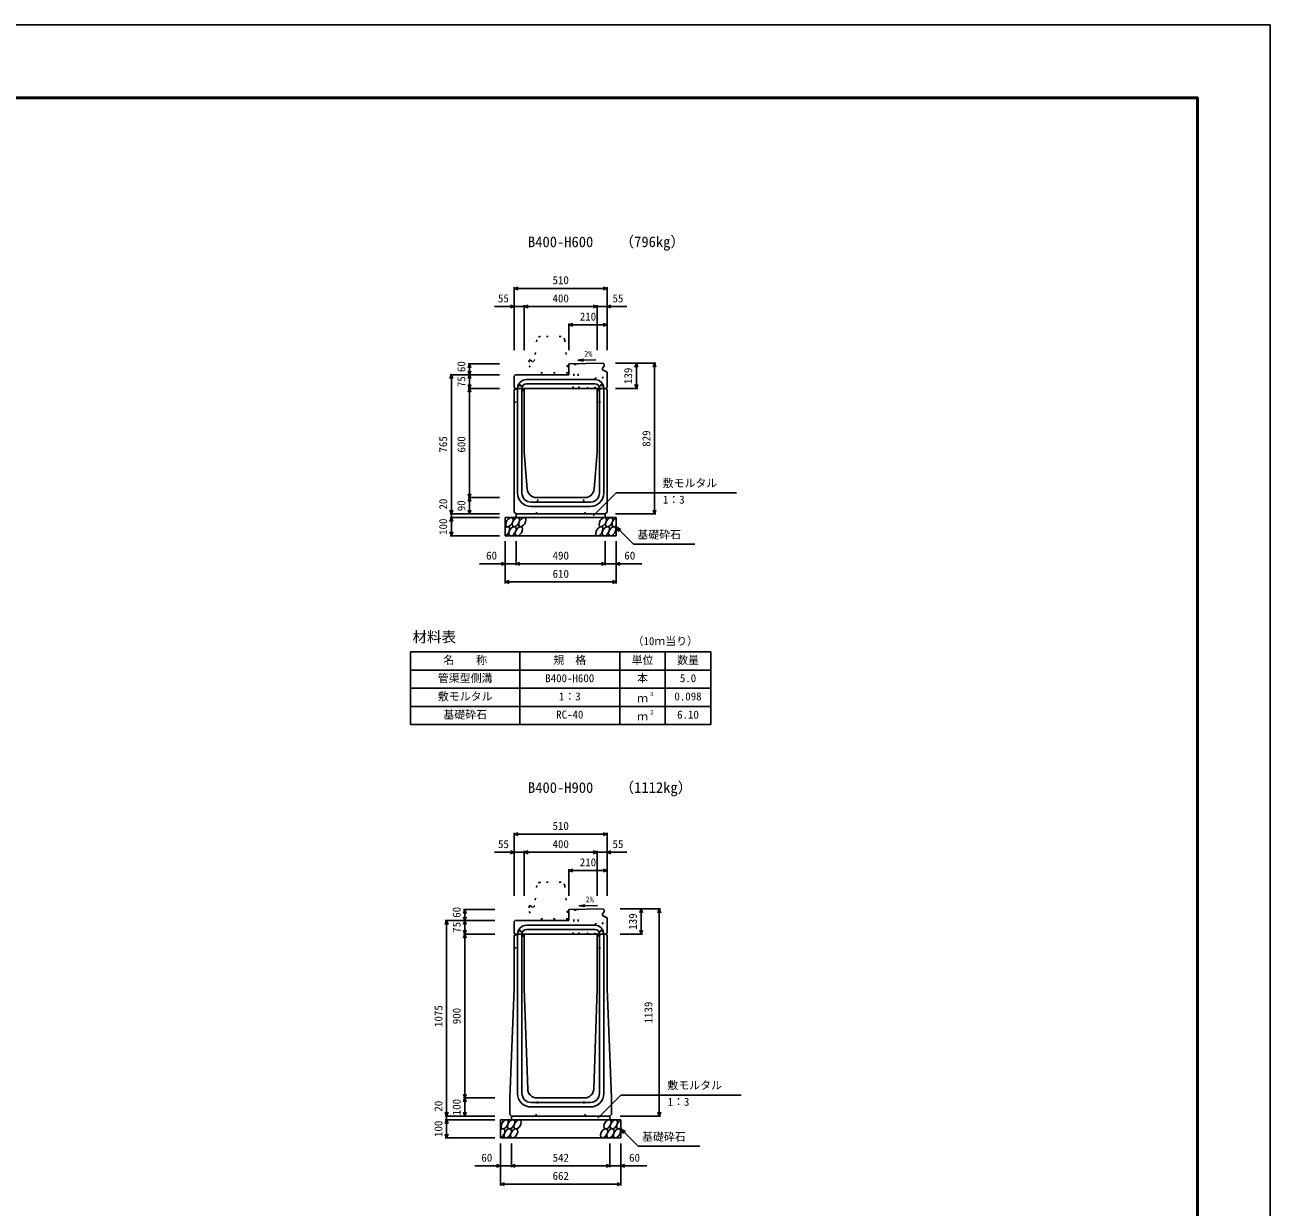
# Model space of a CAD drawing. Units: millimetres, scale not verified. Extents: x -12600 to 12600, y -5940 to 5940.
# Drawn here: x 5754 to 12600, y -559 to 5940 of the extents above; entities that cross this region are included whole.
import ezdxf
from ezdxf.enums import TextEntityAlignment as Align

# ---------------------------------------------------------------- set-up
doc = ezdxf.new("R2010")
doc.units = ezdxf.units.MM
doc.header["$LTSCALE"] = 40
doc.linetypes.add('DOTTED', pattern=[1.75, 0.25, -1.5])
for name, color, linetype, lineweight in [('0-0_DIM', 7, 'Continuous', 25), ('0-1_Defpoints', 5, 'Continuous', 25), ('0-2_HATCH', 6, 'Continuous', 25), ('0-3_HYO', 3, 'Continuous', 25), ('0-4_HYO2', 4, 'Continuous', 25), ('0-5_OUTLINE', 3, 'Continuous', 25), ('0-6_OUTLINE2', 4, 'DOTTED', 25), ('0-7_TXT', 7, 'Continuous', 25), ('0-8_WAKU', 3, 'Continuous', 25)]:
    doc.layers.add(name, color=color, linetype=linetype, lineweight=lineweight)
doc.styles.add('ＭＳ ゴシック', font='')
doc.styles.get('ＭＳ ゴシック').set_extended_font_data('MS Gothic')

msp = doc.modelspace()

# ---------------------------------------------------------------- linework, layer by layer
at = {"layer": '0-0_DIM'}
for p, q in [((8445, 4498.96), (8445, 4151.46)), ((8955, 4491.46), (8445, 4491.46)), ((8955, 4498.96), (8955, 4151.46)), ((8336.62, 4391.46), (8445, 4391.46)), ((8500, 4391.46), (8445, 4391.46)), ((8500, 4398.96), (8500, 4151.46)), ((8500, 4391.46), (8900, 4391.46)), ((8900, 4398.96), (8900, 4151.46)), ((8900, 4391.46), (8955, 4391.46)), ((9063.38, 4391.46), (8955, 4391.46)), ((8745, 4298.96), (8745, 4151.46)), ((8745, 4291.46), (8955, 4291.46)), ((8191.5, 4076.46), (8364, 4076.46)), ((8199, 4076.46), (8199, 4016.46)), ((9223.5, 4080.46), (9001, 4080.46)), ((9116, 4080.46), (9116, 3941.46)), ((9216, 4080.46), (9216, 3251.46)), ((8091.5, 4016.46), (8364, 4016.46)), ((8099, 4016.46), (8099, 3251.46)), ((8199, 3941.46), (8199, 4016.46)), ((8191.5, 3941.46), (8364, 3941.46)), ((8199, 3941.46), (8199, 3341.46)), ((9123.5, 3941.46), (9001, 3941.46)), ((8878.77, 3240.65), (9005, 3366.89)), ((9005, 3366.89), (9666.46, 3366.89)), ((8191.5, 3341.46), (8364, 3341.46)), ((8199, 3341.46), (8199, 3251.46)), ((8091.5, 3251.46), (8364, 3251.46)), ((8091.5, 3231.46), (8364, 3231.46)), ((8099, 3251.46), (8099, 3231.46)), ((8099, 3231.46), (8099, 3131.46)), ((9223.5, 3251.46), (9001, 3251.46)), ((9005, 3181.46), (9100.76, 3085.71)), ((9005, 3181.46), (9030.98, 3166.46)), ((9005, 3181.46), (9020, 3155.48)), ((8091.5, 3131.46), (8364, 3131.46)), ((8395, 2870.1), (8395, 3101.46)), ((8455, 2970.1), (8455, 3101.46)), ((8945, 2970.1), (8945, 3101.46)), ((9005, 2870.1), (9005, 3101.46)), ((9100.76, 3085.71), (9438.31, 3085.71)), ((8395, 2977.6), (8253.21, 2977.6)), ((8395, 2977.6), (8455, 2977.6)), ((8455, 2977.6), (8945, 2977.6)), ((9005, 2977.6), (8945, 2977.6)), ((9005, 2977.6), (9146.79, 2977.6)), ((8395, 2877.6), (9005, 2877.6)), ((8445, 1498.96), (8445, 1151.46)), ((8955, 1491.46), (8445, 1491.46)), ((8955, 1498.96), (8955, 1151.46)), ((8336.62, 1391.46), (8445, 1391.46)), ((8500, 1391.46), (8445, 1391.46)), ((8500, 1398.96), (8500, 1151.46)), ((8500, 1391.46), (8900, 1391.46)), ((8900, 1398.96), (8900, 1151.46)), ((8900, 1391.46), (8955, 1391.46)), ((9063.38, 1391.46), (8955, 1391.46)), ((8745, 1298.96), (8745, 1151.46)), ((8745, 1291.46), (8955, 1291.46)), ((8165.5, 1076.46), (8338, 1076.46)), ((8173, 1076.46), (8173, 1016.46)), ((9249.5, 1080.46), (9027, 1080.46)), ((9142, 1080.46), (9142, 941.46)), ((9242, 1080.46), (9242, -58.54)), ((8065.5, 1016.46), (8338, 1016.46)), ((8073, 1016.46), (8073, -58.54)), ((8173, 941.46), (8173, 1016.46)), ((8165.5, 941.46), (8338, 941.46)), ((8173, 941.46), (8173, 41.46)), ((9149.5, 941.46), (9027, 941.46)), ((8165.5, 41.46), (8338, 41.46)), ((8173, 41.46), (8173, -58.54)), ((8904.77, -69.35), (9031, 56.89)), ((9031, 56.89), (9692.46, 56.89)), ((8065.5, -58.54), (8338, -58.54)), ((8073, -58.54), (8073, -78.54)), ((9249.5, -58.54), (9027, -58.54)), ((8065.5, -78.54), (8338, -78.54)), ((8073, -78.54), (8073, -178.54)), ((9031, -128.54), (9126.76, -224.29)), ((9031, -128.54), (9056.98, -143.54)), ((9031, -128.54), (9046, -154.52)), ((8065.5, -178.54), (8338, -178.54)), ((8369, -439.9), (8369, -208.54)), ((8429, -339.9), (8429, -208.54)), ((8971, -339.9), (8971, -208.54)), ((9031, -439.9), (9031, -208.54)), ((9126.76, -224.29), (9464.31, -224.29)), ((8369, -332.4), (8227.21, -332.4)), ((8369, -332.4), (8429, -332.4)), ((8429, -332.4), (8971, -332.4)), ((9031, -332.4), (8971, -332.4)), ((9031, -332.4), (9172.79, -332.4)), ((8369, -432.4), (9031, -432.4))]:
    msp.add_line(p, q, dxfattribs=at)
for points in [[(8466.14, 4483.77), (8445, 4491.46), (8466.14, 4499.16)], [(8933.86, 4499.16), (8955, 4491.46), (8933.86, 4483.77)], [(8423.86, 4399.16), (8445, 4391.46), (8423.86, 4383.77)], [(8521.14, 4383.77), (8500, 4391.46), (8521.14, 4399.16)], [(8878.86, 4399.16), (8900, 4391.46), (8878.86, 4383.77)], [(8976.14, 4399.16), (8955, 4391.46), (8976.14, 4383.77)], [(8766.14, 4299.16), (8745, 4291.46), (8766.14, 4283.77)], [(8933.86, 4299.16), (8955, 4291.46), (8933.86, 4283.77)], [(8191.3, 4055.32), (8199, 4076.46), (8206.7, 4055.32)], [(9108.3, 4059.32), (9116, 4080.46), (9123.7, 4059.32)], [(9208.3, 4059.32), (9216, 4080.46), (9223.7, 4059.32)], [(8106.7, 3995.32), (8099, 4016.46), (8091.3, 3995.32)], [(8206.7, 4037.61), (8199, 4016.46), (8191.3, 4037.61)], [(8191.3, 3995.32), (8199, 4016.46), (8206.7, 3995.32)], [(8191.3, 3962.61), (8199, 3941.46), (8206.7, 3962.61)], [(8191.3, 3920.32), (8199, 3941.46), (8206.7, 3920.32)], [(9108.3, 3962.61), (9116, 3941.46), (9123.7, 3962.61)], [(8206.7, 3362.61), (8199, 3341.46), (8191.3, 3362.61)], [(8191.3, 3320.32), (8199, 3341.46), (8206.7, 3320.32)], [(8106.7, 3272.61), (8099, 3251.46), (8091.3, 3272.61)], [(8106.7, 3210.32), (8099, 3231.46), (8091.3, 3210.32)], [(8206.7, 3272.61), (8199, 3251.46), (8191.3, 3272.61)], [(9208.3, 3272.61), (9216, 3251.46), (9223.7, 3272.61)], [(8106.7, 3152.61), (8099, 3131.46), (8091.3, 3152.61)], [(8373.86, 2985.29), (8395, 2977.6), (8373.86, 2969.9)], [(8476.14, 2969.9), (8455, 2977.6), (8476.14, 2985.29)], [(8923.86, 2985.29), (8945, 2977.6), (8923.86, 2969.9)], [(9026.14, 2985.29), (9005, 2977.6), (9026.14, 2969.9)], [(8416.14, 2869.9), (8395, 2877.6), (8416.14, 2885.29)], [(8983.86, 2885.29), (9005, 2877.6), (8983.86, 2869.9)], [(8466.14, 1483.77), (8445, 1491.46), (8466.14, 1499.16)], [(8933.86, 1499.16), (8955, 1491.46), (8933.86, 1483.77)], [(8423.86, 1399.16), (8445, 1391.46), (8423.86, 1383.77)], [(8521.14, 1383.77), (8500, 1391.46), (8521.14, 1399.16)], [(8878.86, 1399.16), (8900, 1391.46), (8878.86, 1383.77)], [(8976.14, 1399.16), (8955, 1391.46), (8976.14, 1383.77)], [(8766.14, 1299.16), (8745, 1291.46), (8766.14, 1283.77)], [(8933.86, 1299.16), (8955, 1291.46), (8933.86, 1283.77)], [(8165.3, 1055.32), (8173, 1076.46), (8180.7, 1055.32)], [(8180.7, 1037.61), (8173, 1016.46), (8165.3, 1037.61)], [(9134.3, 1059.32), (9142, 1080.46), (9149.7, 1059.32)], [(9234.3, 1059.32), (9242, 1080.46), (9249.7, 1059.32)], [(8080.7, 995.32), (8073, 1016.46), (8065.3, 995.32)], [(8165.3, 995.32), (8173, 1016.46), (8180.7, 995.32)], [(8165.3, 962.61), (8173, 941.46), (8180.7, 962.61)], [(9134.3, 962.61), (9142, 941.46), (9149.7, 962.61)], [(8165.3, 920.32), (8173, 941.46), (8180.7, 920.32)], [(8180.7, 62.61), (8173, 41.46), (8165.3, 62.61)], [(8165.3, 20.32), (8173, 41.46), (8180.7, 20.32)], [(8080.7, -37.39), (8073, -58.54), (8065.3, -37.39)], [(8180.7, -37.39), (8173, -58.54), (8165.3, -37.39)], [(9234.3, -37.39), (9242, -58.54), (9249.7, -37.39)], [(8080.7, -99.68), (8073, -78.54), (8065.3, -99.68)], [(8080.7, -157.39), (8073, -178.54), (8065.3, -157.39)], [(8347.86, -324.71), (8369, -332.4), (8347.86, -340.1)], [(8450.14, -340.1), (8429, -332.4), (8450.14, -324.71)], [(8949.86, -324.71), (8971, -332.4), (8949.86, -340.1)], [(9052.14, -324.71), (9031, -332.4), (9052.14, -340.1)], [(8390.14, -440.1), (8369, -432.4), (8390.14, -424.71)], [(9009.86, -424.71), (9031, -432.4), (9009.86, -440.1)]]:
    msp.add_lwpolyline(points, dxfattribs=at)
at = {"layer": '0-1_Defpoints'}
msp.add_lwpolyline([(-4200, -5940), (12600, -5940), (12600, 5940), (-4200, 5940)], close=True, dxfattribs=at)
at = {"layer": '0-2_HATCH'}
for centre in [(8417.89, 3206.46), (8453.37, 3206.46), (8488.84, 3206.46), (8931.05, 3206.46), (8966.52, 3206.46), (8434.77, 3156.46), (8470.25, 3156.46), (8912.45, 3156.46), (8947.93, 3156.46), (8983.41, 3156.46), (8391.89, -103.54), (8408.77, -153.54), (8427.37, -103.54), (8444.25, -153.54), (8462.84, -103.54), (8938.45, -153.54), (8957.05, -103.54), (8973.93, -153.54), (8992.52, -103.54), (9009.41, -153.54)]:
    msp.add_ellipse(centre, major_axis=(14.54, 23.54), ratio=0.5792, dxfattribs=at)
for centre, start_param, end_param in [((9002, 3206.46), 0.6666252, 4.1103269), ((8399.3, 3156.46), 3.7419964, 7.318141), ((8373.3, -153.54), 3.7419964, 7.318141), ((9028, -103.54), 0.6666252, 4.1103269)]:
    msp.add_ellipse(centre, major_axis=(14.54, 23.54), ratio=0.5792, start_param=start_param, end_param=end_param, dxfattribs=at)
at = {"layer": '0-3_HYO'}
for p, q in [((8475, 2493.36), (8475, 2093.36)), ((9025, 2493.36), (9025, 2093.36)), ((9275, 2493.36), (9275, 2093.36)), ((7875, 2393.36), (9525, 2393.36))]:
    msp.add_line(p, q, dxfattribs=at)
msp.add_lwpolyline([(7875, 2093.36), (9525, 2093.36), (9525, 2493.36), (7875, 2493.36)], close=True, dxfattribs=at)
at = {"layer": '0-4_HYO2'}
for p, q in [((7875, 2293.36), (9525, 2293.36)), ((7875, 2193.36), (9525, 2193.36))]:
    msp.add_line(p, q, dxfattribs=at)
at = {"layer": '0-5_OUTLINE', "linetype": 'DOTTED'}
for p, q in [((8568.19, 4208.41), (8557, 4096.46)), ((8701.9, 4226.46), (8588.1, 4226.46)), ((8721.8, 4208.45), (8740, 4026.46)), ((8527, 4096.46), (8527, 4066.46)), ((8527, 4096.46), (8535, 4096.46)), ((8527, 4066.46), (8550, 4026.46)), ((8740, 4026.46), (8550, 4026.46)), ((8568.19, 1208.41), (8557, 1096.46)), ((8701.9, 1226.46), (8588.1, 1226.46)), ((8721.8, 1208.45), (8740, 1026.46)), ((8527, 1096.46), (8527, 1066.46)), ((8527, 1096.46), (8535, 1096.46)), ((8527, 1066.46), (8550, 1026.46)), ((8740, 1026.46), (8550, 1026.46))]:
    msp.add_line(p, q, dxfattribs=at)
at = {"layer": '0-5_OUTLINE'}
for p, q in [((8930, 4053.46), (8939, 4063.46)), ((8930, 4053.46), (8930, 4043.46)), ((8930, 4043.46), (8955, 4030.46)), ((8934, 4080.06), (8939, 4075.16)), ((8939, 4075.16), (8939, 4063.46)), ((8445, 4011.46), (8450, 4016.46)), ((8445, 3947.46), (8445, 4011.46)), ((8450, 4016.46), (8745, 4016.46)), ((8955, 3947.46), (8955, 4030.46)), ((8445, 3947.46), (8451, 3941.46)), ((8450, 3941.46), (8950, 3941.46)), ((8500, 3941.46), (8500, 3591.46)), ((8900, 3941.46), (8900, 3591.46)), ((8949, 3941.46), (8955, 3947.46)), ((8500, 3591.46), (8516.32, 3387.48)), ((8900, 3591.46), (8883.68, 3387.48)), ((8566.16, 3341.46), (8833.84, 3341.46)), ((8395, 3231.46), (9005, 3231.46)), ((8395, 3131.46), (8395, 3231.46)), ((8445, 3261.46), (8455, 3251.46)), ((8945, 3251.46), (8455, 3251.46)), ((8455, 3251.46), (8455, 3231.46)), ((8945, 3251.46), (8955, 3261.46)), ((8945, 3251.46), (8945, 3231.46)), ((9005, 3131.46), (9005, 3231.46)), ((8395, 3131.46), (9005, 3131.46)), ((8930, 1053.46), (8939, 1063.46)), ((8930, 1053.46), (8930, 1043.46)), ((8930, 1043.46), (8955, 1030.46)), ((8934, 1080.06), (8939, 1075.16)), ((8939, 1075.16), (8939, 1063.46)), ((8955, 947.46), (8955, 1030.46)), ((8445, 1011.46), (8450, 1016.46)), ((8445, 947.46), (8445, 1011.46)), ((8450, 1016.46), (8745, 1016.46)), ((8445, 947.46), (8451, 941.46)), ((8445, 931.46), (8450, 941.46)), ((8445, 641.46), (8445, 931.46)), ((8450, 941.46), (8950, 941.46)), ((8500, 941.46), (8500, 641.46)), ((8900, 941.46), (8900, 641.46)), ((8949, 941.46), (8955, 947.46)), ((8955, 931.46), (8950, 941.46)), ((8955, 641.46), (8955, 931.46)), ((8445, 641.46), (8420, 41.46)), ((8500, 641.46), (8518.39, 89.8)), ((8900, 641.46), (8881.61, 89.8)), ((8955, 641.46), (8980, 41.46)), ((8420, -49.54), (8420, 41.46)), ((8568.36, 41.46), (8831.64, 41.46)), ((8980, -49.54), (8980, 41.46)), ((8429, -58.54), (8420, -49.54)), ((8429, -58.54), (8429, -78.54)), ((8971, -58.54), (8971, -78.54)), ((8369, -78.54), (9031, -78.54)), ((8369, -178.54), (8369, -78.54)), ((9031, -178.54), (9031, -78.54)), ((8369, -178.54), (9031, -178.54))]:
    msp.add_line(p, q, dxfattribs=at)
at = {"layer": '0-5_OUTLINE', "linetype": 'DOTTED'}
for points in [[(8535, 4096.46), (8545, 4086.46), (8555, 4096.46), (8557, 4096.46)], [(8535, 1096.46), (8545, 1086.46), (8555, 1096.46), (8557, 1096.46)]]:
    msp.add_lwpolyline(points, dxfattribs=at)
at = {"layer": '0-5_OUTLINE'}
for points in [[(8934, 4080.06), (8745, 4076.46), (8745, 4016.46)], [(8445, 3261.46), (8445, 3931.46), (8450, 3941.46)], [(8955, 3261.46), (8955, 3931.46), (8950, 3941.46)], [(8934, 1080.06), (8745, 1076.46), (8745, 1016.46)], [(8429, -58.54), (8971, -58.54), (8980, -49.54)]]:
    msp.add_lwpolyline(points, dxfattribs=at)
at = {"layer": '0-5_OUTLINE', "linetype": 'DOTTED'}
for centre, start, end in [((8588.1, 4206.46), 90, 174.40835), ((8701.9, 4206.46), 4.08463, 90), ((8588.1, 1206.46), 90, 174.40835), ((8701.9, 1206.46), 4.08463, 90)]:
    msp.add_arc(centre, 20, start, end, dxfattribs=at)
at = {"layer": '0-5_OUTLINE'}
for centre, start, end in [((8566.16, 3391.46), 184.57392, 270), ((8833.84, 3391.46), 270, 355.42608), ((8568.36, 91.46), 181.90915, 270), ((8831.64, 91.46), 270, 358.09085)]:
    msp.add_arc(centre, 50, start, end, dxfattribs=at)
at = {"layer": '0-6_OUTLINE2'}
for p, q in [((8768.5, 3941.46), (8775, 4072.71)), ((8775, 4072.71), (8772.53, 4076.99)), ((8775, 4072.71), (8793, 4072.71)), ((8793, 4072.71), (8795.73, 4077.43)), ((8799.5, 3941.46), (8793, 4072.71)), ((8842.97, 3941.46), (8931.47, 4042.7)), ((8885.65, 3941.46), (8953.37, 4031.31)), ((8447.75, 3936.96), (8492, 3936.96)), ((8469, 3961.96), (8481, 3961.96)), ((8469, 3961.96), (8469, 3936.96)), ((8481, 3961.96), (8481, 3936.96)), ((8492, 3936.96), (8492, 3866.46)), ((8908, 3936.96), (8908, 3866.46)), ((8908, 3936.96), (8952.25, 3936.96)), ((8919, 3961.96), (8931, 3961.96)), ((8919, 3961.96), (8919, 3936.96)), ((8931, 3961.96), (8931, 3936.96)), ((8445, 3866.46), (8492, 3866.46)), ((8908, 3866.46), (8955, 3866.46)), ((8565, 3251.46), (8575, 3341.46)), ((8835, 3251.46), (8825, 3341.46)), ((8768.5, 941.46), (8775, 1072.71)), ((8775, 1072.71), (8772.53, 1076.99)), ((8775, 1072.71), (8793, 1072.71)), ((8793, 1072.71), (8795.73, 1077.43)), ((8799.5, 941.46), (8793, 1072.71)), ((8842.97, 941.46), (8931.47, 1042.7)), ((8885.65, 941.46), (8953.37, 1031.31)), ((8469, 961.96), (8481, 961.96)), ((8469, 961.96), (8469, 936.96)), ((8481, 961.96), (8481, 936.96)), ((8919, 961.96), (8931, 961.96)), ((8919, 961.96), (8919, 936.96)), ((8931, 961.96), (8931, 936.96)), ((8447.75, 936.96), (8492, 936.96)), ((8492, 936.96), (8492, 866.46)), ((8908, 936.96), (8952.25, 936.96)), ((8908, 936.96), (8908, 866.46)), ((8445, 866.46), (8492, 866.46)), ((8908, 866.46), (8955, 866.46)), ((8565, -58.54), (8575, 41.46)), ((8835, -58.54), (8825, 41.46))]:
    msp.add_line(p, q, dxfattribs=at)
at = {"layer": '0-6_OUTLINE2', "linetype": 'Continuous'}
for p, q in [((8888, 3990.46), (8512, 3990.46)), ((8463, 3941.46), (8463, 3366.46)), ((8487, 3941.46), (8487, 3366.46)), ((8888, 3966.46), (8512, 3966.46)), ((8913, 3366.46), (8913, 3941.46)), ((8937, 3366.46), (8937, 3941.46)), ((8537, 3316.46), (8863, 3316.46)), ((8537, 3292.46), (8863, 3292.46)), ((8512, 990.46), (8888, 990.46)), ((8512, 966.46), (8888, 966.46)), ((8463, 941.46), (8463, 65.46)), ((8487, 941.46), (8487, 66.46)), ((8913, 941.46), (8913, 66.46)), ((8937, 941.46), (8937, 65.46)), ((8537, 16.46), (8863, 16.46)), ((8537, -8.54), (8863, -8.54))]:
    msp.add_line(p, q, dxfattribs=at)
for centre, radius, start, end in [((8512, 3941.46), 49, 90, 180), ((8888, 3941.46), 49, 0, 90), ((8512, 3941.46), 25, 90, 180), ((8888, 3941.46), 25, 0, 90), ((8537, 3366.46), 74, 180, 270), ((8537, 3366.46), 50, 180, 270), ((8863, 3366.46), 74, 270, 0), ((8863, 3366.46), 50, 270, 0), ((8512, 941.46), 49, 90, 180), ((8512, 941.46), 25, 90, 180), ((8888, 941.46), 49, 0, 90), ((8888, 941.46), 25, 0, 90), ((8537, 65.46), 74, 180, 270), ((8537, 66.46), 50, 180, 270), ((8863, 66.46), 50, 270, 0), ((8863, 65.46), 74, 270, 0)]:
    msp.add_arc(centre, radius, start, end, dxfattribs=at)
at = {"layer": '0-7_TXT'}
for p, q in [((8795.59, 4096.85), (8825.23, 4092.2)), ((8803.28, 1097.52), (8832.92, 1092.88))]:
    msp.add_line(p, q, dxfattribs=at)
for points in [[(8894.03, 4098.72), (8795.59, 4096.85), (8825.03, 4102.62)], [(8901.73, 1099.4), (8803.28, 1097.52), (8832.72, 1103.29)]]:
    msp.add_lwpolyline(points, dxfattribs=at)
at = {"layer": '0-8_WAKU', "lineweight": 50}
msp.add_lwpolyline([(-3800, -5540), (12200, -5540), (12200, 5540), (-3800, 5540)], close=True, dxfattribs=at)

# ---------------------------------------------------------------- texts
at = {"layer": '0-0_DIM', "style": 'ＭＳ ゴシック'}
for s, p in [('510', (8655, 4501.46)), ('55', (8355.16, 4401.46)), ('400', (8655, 4401.46)), ('55', (8984.84, 4401.46)), ('210', (8805, 4301.46)), ('敷モルタル', (9260.6, 3385.62)), ('1：3', (9261.6, 3294.93)), ('基礎砕石', (9121.32, 3102.88)), ('60', (8290, 2987.6)), ('490', (8655.53, 2987.6)), ('60', (9050, 2987.6)), ('610', (8655.53, 2887.6)), ('510', (8655, 1501.46)), ('55', (8355.16, 1401.46)), ('400', (8655, 1401.46)), ('55', (8984.84, 1401.46)), ('210', (8805, 1301.46)), ('敷モルタル', (9286.6, 75.62)), ('1：3', (9287.6, -15.07)), ('基礎砕石', (9147.32, -207.12)), ('60', (8264, -322.4)), ('542', (8655.53, -322.4)), ('60', (9076, -322.4)), ('662', (8655.53, -422.4))]:
    msp.add_text(s, height=43.99, dxfattribs=at).set_placement(p, align=Align.BOTTOM_LEFT)
for s, p in [('60', (8189, 4031.46)), ('139', (9106, 3965.96)), ('75', (8189, 3948.96)), ('829', (9206, 3620.96)), ('765', (8089, 3588.96)), ('600', (8189, 3588.96)), ('20', (8089, 3275.78)), ('90', (8189, 3266.46)), ('100', (8089, 3136.46)), ('60', (8163, 1031.46)), ('139', (9132, 965.96)), ('75', (8163, 948.96)), ('1139', (9217, 450.96)), ('1075', (8063, 431.46)), ('900', (8163, 446.46)), ('20', (8063, -34.22)), ('100', (8163, -54.07)), ('100', (8063, -173.54))]:
    msp.add_text(s, height=43.99, rotation=90, dxfattribs=at).set_placement(p, align=Align.BOTTOM_LEFT)
at = {"layer": '0-7_TXT', "style": 'ＭＳ ゴシック'}
for s, height, p in [('B400-H600', 58.65, (8520, 4700.44)), ('（796kg）', 58.65, (9023.7, 4700.84)), ('2%', 32.99, (8829.25, 4105.49)), ('材料表', 58.65, (7885, 2528.36)), ('（10ｍ当り）', 43.99, (9095, 2517.36)), ('名\u3000\u3000称', 43.99, (8055, 2413.36)), ('規\u3000格', 43.99, (8660, 2413.36)), ('単位', 43.99, (9090, 2413.36)), ('数量', 43.99, (9340, 2413.36)), ('管渠型側溝', 43.99, (8025, 2313.36)), ('B400-H600', 43.99, (8615, 2313.36)), ('本', 43.99, (9120, 2313.36)), ('5.0', 43.99, (9355, 2313.36)), ('敷モルタル', 43.99, (8025, 2213.36)), ('1：3', 43.99, (8690, 2213.36)), ('３', 21.99, (9185.54, 2243.73)), ('0.098', 43.99, (9325, 2213.36)), ('ｍ', 43.99, (9120, 2203.36)), ('基礎砕石', 43.99, (8055, 2113.36)), ('RC-40', 43.99, (8675, 2113.36)), ('ｍ', 43.99, (9120, 2103.36)), ('２', 21.99, (9185.54, 2143.73)), ('6.10', 43.99, (9340, 2113.36)), ('（1112kg）', 58.65, (9023.7, 1700.84)), ('B400-H900', 58.65, (8520, 1700.44)), ('2%', 32.99, (8836.95, 1106.17))]:
    msp.add_text(s, height=height, dxfattribs=at).set_placement(p, align=Align.BOTTOM_LEFT)

doc.saveas('drawing.dxf')
